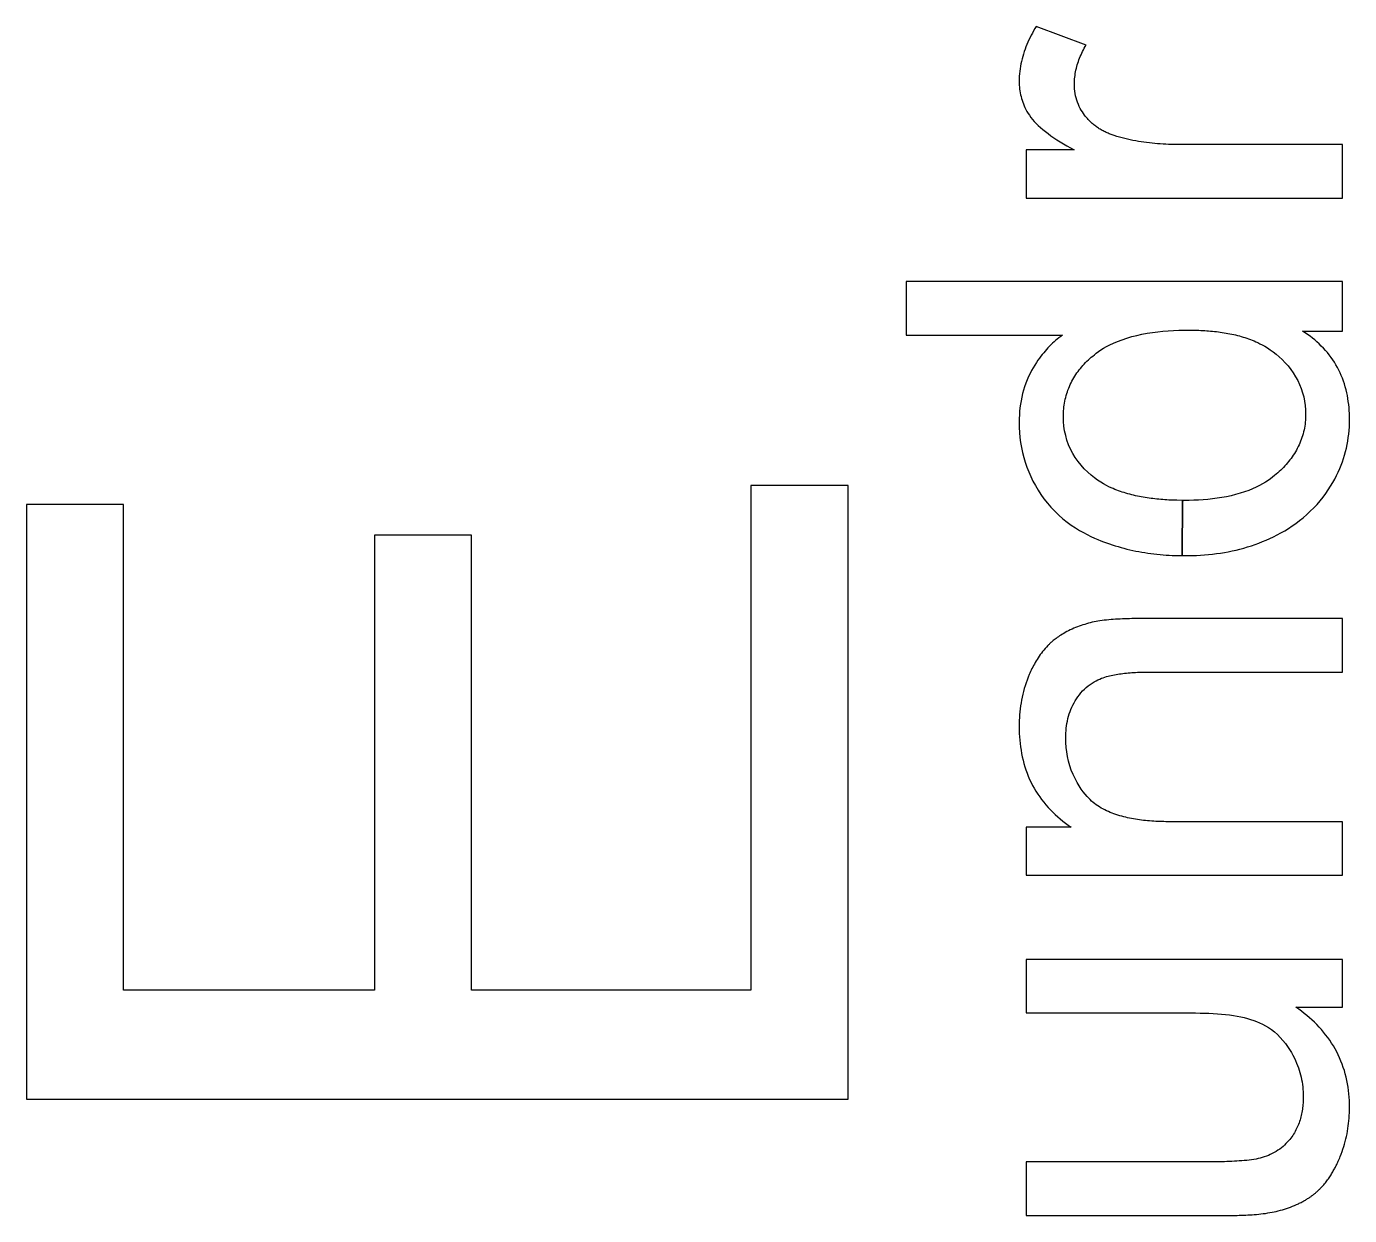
# Model space of a CAD drawing. Header units: millimetres. Extents: x 0 to 20, y 0 to 10.
# Drawn here: x 1.3832 to 1.7975, y 1.8402 to 2.2127 of the extents above; entities that cross this region are included whole.
import ezdxf

# ---------------------------------------------------------------- set-up
doc = ezdxf.new("R2010")
doc.units = ezdxf.units.MM
doc.header["$MEASUREMENT"] = 0
doc.layers.add('Metal Layer 1', color=52, linetype='Continuous')

msp = doc.modelspace()

# ---------------------------------------------------------------- linework, layer by layer
at = {"layer": 'Metal Layer 1'}
for points in [[(1.71125, 2.17402), (1.69624, 2.17402), (1.69624, 2.15892), (1.79533, 2.15892), (1.79533, 2.17569), (1.74344, 2.17569), (1.74258, 2.1757), (1.74171, 2.17571), (1.74085, 2.17573), (1.73999, 2.17577), (1.73912, 2.17581), (1.73826, 2.17587), (1.7374, 2.17593), (1.73654, 2.176), (1.73568, 2.17609), (1.73482, 2.17619), (1.73396, 2.17629), (1.7331, 2.17641), (1.73225, 2.17654), (1.7314, 2.17669), (1.73055, 2.17684), (1.7297, 2.177), (1.72886, 2.17718), (1.72802, 2.17737), (1.72718, 2.17757), (1.72634, 2.17779), (1.72551, 2.17801), (1.72468, 2.17825), (1.72385, 2.17851), (1.72353, 2.17861), (1.7232, 2.17873), (1.72287, 2.17884), (1.72255, 2.17897), (1.72223, 2.17909), (1.72191, 2.17923), (1.7216, 2.17936), (1.72128, 2.17951), (1.72097, 2.17965), (1.72066, 2.17981), (1.72036, 2.17997), (1.72005, 2.18013), (1.71975, 2.1803), (1.71945, 2.18048), (1.71916, 2.18066), (1.71887, 2.18084), (1.71858, 2.18103), (1.7183, 2.18123), (1.71802, 2.18143), (1.71775, 2.18164), (1.71748, 2.18185), (1.71721, 2.18207), (1.71695, 2.18229), (1.7167, 2.18252), (1.71644, 2.18276), (1.7162, 2.18299), (1.71595, 2.18324), (1.7157, 2.1835), (1.71543, 2.1838), (1.71513, 2.18414), (1.71482, 2.18452), (1.7145, 2.18494), (1.71418, 2.18539), (1.71385, 2.18589), (1.71352, 2.18642), (1.7132, 2.18699), (1.71289, 2.1876), (1.7126, 2.18825), (1.71233, 2.18892), (1.71209, 2.1896), (1.71189, 2.19029), (1.71172, 2.19098), (1.71159, 2.19169), (1.71148, 2.19239), (1.71141, 2.19311), (1.71136, 2.19383), (1.71135, 2.19455), (1.71136, 2.19512), (1.71138, 2.19568), (1.71142, 2.19624), (1.71147, 2.1968), (1.71154, 2.19736), (1.71162, 2.19791), (1.71172, 2.19847), (1.71183, 2.19902), (1.71196, 2.19957), (1.7121, 2.20011), (1.71225, 2.20066), (1.71242, 2.2012), (1.7126, 2.20173), (1.71279, 2.20227), (1.71299, 2.20279), (1.7132, 2.20332), (1.71343, 2.20384), (1.71367, 2.20435), (1.71391, 2.20486), (1.71417, 2.20536), (1.71444, 2.20586), (1.71471, 2.20636), (1.715, 2.20685), (1.69937, 2.21268), (1.69896, 2.212), (1.69857, 2.21131), (1.69818, 2.21061), (1.69781, 2.20991), (1.69746, 2.2092), (1.69712, 2.20848), (1.69679, 2.20775), (1.69648, 2.20702), (1.69618, 2.20629), (1.6959, 2.20554), (1.69564, 2.20479), (1.69539, 2.20404), (1.69517, 2.20328), (1.69496, 2.20251), (1.69477, 2.20175), (1.69461, 2.20097), (1.69446, 2.2002), (1.69434, 2.19942), (1.69424, 2.19864), (1.69416, 2.19786), (1.6941, 2.19707), (1.69407, 2.19628), (1.69405, 2.19549), (1.69406, 2.19488), (1.69409, 2.19427), (1.69413, 2.19367), (1.6942, 2.19307), (1.69428, 2.19248), (1.69438, 2.19188), (1.6945, 2.19129), (1.69464, 2.19071), (1.69479, 2.19013), (1.69497, 2.18955), (1.69517, 2.18898), (1.69538, 2.18841), (1.69562, 2.18783), (1.69588, 2.18725), (1.69617, 2.18666), (1.69649, 2.18606), (1.69685, 2.18545), (1.69725, 2.18484), (1.6977, 2.18421), (1.69819, 2.18358), (1.69875, 2.18295), (1.69935, 2.1823), (1.70001, 2.18166), (1.70072, 2.18102), (1.70147, 2.18038), (1.70227, 2.17974), (1.70312, 2.1791), (1.704, 2.17846), (1.70493, 2.17782), (1.7059, 2.17718), (1.7069, 2.17655), (1.70794, 2.17591), (1.70901, 2.17528), (1.71011, 2.17465)], [(1.38316, 2.06296), (1.38316, 1.87667), (1.64045, 1.87667), (1.64045, 2.06884), (1.61005, 2.06884), (1.61005, 1.91079), (1.52259, 1.91079), (1.52259, 2.05335), (1.4922, 2.05335), (1.4922, 1.91079), (1.41356, 1.91079), (1.41356, 2.06296)], [(1.69405, 1.99335), (1.69407, 1.99229), (1.6941, 1.99123), (1.69416, 1.99017), (1.69424, 1.98911), (1.69434, 1.98805), (1.69448, 1.987), (1.69463, 1.98595), (1.69482, 1.9849), (1.69503, 1.98386), (1.69528, 1.98283), (1.69555, 1.9818), (1.69585, 1.98078), (1.69618, 1.97977), (1.69654, 1.97878), (1.69692, 1.9778), (1.69734, 1.97683), (1.69779, 1.97588), (1.69827, 1.97494), (1.69877, 1.97402), (1.69931, 1.97311), (1.69988, 1.97221), (1.70048, 1.97133), (1.7011, 1.97048), (1.70175, 1.96964), (1.70242, 1.96883), (1.70312, 1.96804), (1.70384, 1.96728), (1.70458, 1.96653), (1.70534, 1.96581), (1.70612, 1.9651), (1.70692, 1.96442), (1.70774, 1.96376), (1.70858, 1.96312), (1.70943, 1.96249), (1.71031, 1.96189), (1.69624, 1.96189), (1.69624, 1.94678), (1.79533, 1.94678), (1.79533, 1.96356), (1.74125, 1.96356), (1.74063, 1.96356), (1.74, 1.96356), (1.73937, 1.96358), (1.73873, 1.96359), (1.7381, 1.96361), (1.73746, 1.96364), (1.73682, 1.96367), (1.73618, 1.96371), (1.73555, 1.96375), (1.73491, 1.9638), (1.73427, 1.96386), (1.73364, 1.96392), (1.73301, 1.96399), (1.73238, 1.96406), (1.73175, 1.96414), (1.73112, 1.96423), (1.7305, 1.96433), (1.72988, 1.96443), (1.72926, 1.96454), (1.72864, 1.96467), (1.72803, 1.9648), (1.72741, 1.96494), (1.72679, 1.96509), (1.72617, 1.96525), (1.72556, 1.96543), (1.72495, 1.96561), (1.72435, 1.96581), (1.72375, 1.96602), (1.72315, 1.96624), (1.72257, 1.96647), (1.72199, 1.96672), (1.72142, 1.96698), (1.72085, 1.96726), (1.7203, 1.96755), (1.71975, 1.96785), (1.71922, 1.96818), (1.7187, 1.96851), (1.71818, 1.96887), (1.71768, 1.96924), (1.7172, 1.96963), (1.71673, 1.97004), (1.71627, 1.97047), (1.71582, 1.97092), (1.71532, 1.97148), (1.71475, 1.97214), (1.71414, 1.97291), (1.7135, 1.97379), (1.71285, 1.97477), (1.71219, 1.97586), (1.71156, 1.97705), (1.71095, 1.97834), (1.71039, 1.97971), (1.70991, 1.98111), (1.70951, 1.98252), (1.70919, 1.98395), (1.70895, 1.9854), (1.70878, 1.98686), (1.70867, 1.98833), (1.70864, 1.98981), (1.70865, 1.99058), (1.70868, 1.99134), (1.70873, 1.9921), (1.7088, 1.99286), (1.7089, 1.99361), (1.70902, 1.99437), (1.70916, 1.99511), (1.70933, 1.99586), (1.70952, 1.9966), (1.70974, 1.99732), (1.70999, 1.99804), (1.71026, 1.99875), (1.71056, 1.99944), (1.71088, 2.00012), (1.71124, 2.0008), (1.71162, 2.00146), (1.71202, 2.0021), (1.71246, 2.00273), (1.71292, 2.00335), (1.7134, 2.00394), (1.71392, 2.00452), (1.71447, 2.00507), (1.71504, 2.0056), (1.71565, 2.00611), (1.71627, 2.00657), (1.71689, 2.00699), (1.71751, 2.00737), (1.71812, 2.0077), (1.71871, 2.008), (1.71929, 2.00826), (1.71986, 2.00849), (1.7204, 2.00868), (1.72092, 2.00886), (1.72141, 2.009), (1.72188, 2.00914), (1.72236, 2.00926), (1.72286, 2.00937), (1.72336, 2.00948), (1.72387, 2.00958), (1.72439, 2.00968), (1.72491, 2.00977), (1.72545, 2.00985), (1.72599, 2.00992), (1.72654, 2.00999), (1.72709, 2.01006), (1.72765, 2.01012), (1.72821, 2.01017), (1.72877, 2.01022), (1.72934, 2.01026), (1.72992, 2.0103), (1.73049, 2.01033), (1.73107, 2.01036), (1.73164, 2.01038), (1.73222, 2.0104), (1.7328, 2.01042), (1.73338, 2.01043), (1.73396, 2.01044), (1.73453, 2.01044), (1.73511, 2.01044), (1.79533, 2.01044), (1.79533, 2.02722), (1.73448, 2.02722), (1.73377, 2.02722), (1.73305, 2.02721), (1.73232, 2.02721), (1.73159, 2.0272), (1.73085, 2.02719), (1.7301, 2.02718), (1.72936, 2.02717), (1.72861, 2.02715), (1.72787, 2.02713), (1.72713, 2.0271), (1.72639, 2.02707), (1.72567, 2.02704), (1.72495, 2.027), (1.72425, 2.02696), (1.72353, 2.02692), (1.72282, 2.02687), (1.7221, 2.02681), (1.72139, 2.02674), (1.7207, 2.02667), (1.72002, 2.02658), (1.71936, 2.02649), (1.71872, 2.02639), (1.71812, 2.02628), (1.71753, 2.02615), (1.71693, 2.02602), (1.71634, 2.02588), (1.71576, 2.02572), (1.71517, 2.02556), (1.71459, 2.02539), (1.71401, 2.02521), (1.71344, 2.02501), (1.71286, 2.02481), (1.7123, 2.0246), (1.71173, 2.02437), (1.71117, 2.02414), (1.71062, 2.02389), (1.71007, 2.02364), (1.70952, 2.02337), (1.709, 2.0231), (1.70851, 2.02283), (1.70803, 2.02256), (1.70758, 2.02229), (1.70714, 2.02203), (1.70673, 2.02176), (1.70634, 2.0215), (1.70598, 2.02124), (1.70563, 2.02099), (1.7053, 2.02074), (1.70499, 2.02051), (1.70471, 2.02028), (1.70444, 2.02006), (1.7042, 2.01985), (1.70397, 2.01965), (1.70376, 2.01946), (1.70358, 2.01928), (1.70341, 2.01912), (1.70326, 2.01898), (1.70313, 2.01885), (1.70302, 2.01873), (1.70258, 2.01828), (1.70217, 2.01781), (1.70177, 2.01734), (1.70138, 2.01687), (1.70101, 2.01638), (1.70065, 2.0159), (1.70031, 2.01541), (1.69998, 2.01492), (1.69967, 2.01442), (1.69937, 2.01393), (1.69908, 2.01344), (1.69881, 2.01295), (1.69855, 2.01247), (1.6983, 2.01198), (1.69806, 2.01151), (1.69783, 2.01104), (1.69762, 2.01058), (1.69742, 2.01012), (1.69722, 2.00968), (1.69687, 2.00881), (1.69653, 2.00793), (1.69622, 2.00705), (1.69593, 2.00617), (1.69566, 2.00528), (1.69542, 2.00439), (1.6952, 2.00349), (1.69499, 2.00259), (1.69481, 2.00168), (1.69465, 2.00077), (1.69451, 1.99985), (1.69438, 1.99894), (1.69428, 1.99801), (1.6942, 1.99709), (1.69414, 1.99616), (1.69409, 1.99523), (1.69406, 1.99429)], [(1.78303, 1.87739), (1.78303, 1.8769), (1.78302, 1.87641), (1.783, 1.87592), (1.78297, 1.87543), (1.78293, 1.87494), (1.78289, 1.87445), (1.78283, 1.87397), (1.78276, 1.87348), (1.78269, 1.873), (1.7826, 1.87251), (1.78251, 1.87203), (1.7824, 1.87155), (1.78228, 1.87108), (1.78215, 1.87061), (1.78202, 1.87014), (1.78187, 1.86967), (1.7817, 1.86922), (1.78153, 1.86876), (1.78135, 1.86831), (1.78115, 1.86787), (1.78095, 1.86743), (1.78073, 1.867), (1.7805, 1.86657), (1.78025, 1.86614), (1.78, 1.86573), (1.77973, 1.86531), (1.77943, 1.86488), (1.77912, 1.86445), (1.77878, 1.86402), (1.77841, 1.86358), (1.77802, 1.86314), (1.7776, 1.86271), (1.77715, 1.86228), (1.77668, 1.86185), (1.77617, 1.86143), (1.77564, 1.86103), (1.77508, 1.86064), (1.7745, 1.86027), (1.77392, 1.85993), (1.77332, 1.85961), (1.77271, 1.85932), (1.7721, 1.85904), (1.77147, 1.8588), (1.77083, 1.85857), (1.77018, 1.85836), (1.76953, 1.85817), (1.76886, 1.85801), (1.76823, 1.85788), (1.76756, 1.85776), (1.76684, 1.85765), (1.7661, 1.85756), (1.76534, 1.85748), (1.76456, 1.8574), (1.76378, 1.85734), (1.763, 1.85728), (1.76223, 1.85723), (1.76147, 1.85719), (1.7607, 1.85715), (1.75991, 1.85712), (1.75911, 1.85709), (1.75831, 1.85706), (1.7575, 1.85704), (1.75669, 1.85702), (1.75588, 1.85701), (1.75507, 1.85699), (1.75427, 1.85698), (1.75347, 1.85698), (1.75269, 1.85697), (1.75191, 1.85697), (1.75115, 1.85697), (1.69624, 1.85697), (1.69624, 1.84019), (1.75761, 1.84019), (1.75827, 1.84019), (1.75893, 1.8402), (1.7596, 1.8402), (1.76027, 1.84021), (1.76095, 1.84022), (1.76163, 1.84023), (1.76231, 1.84025), (1.76299, 1.84027), (1.76367, 1.84029), (1.76435, 1.84032), (1.76503, 1.84035), (1.76569, 1.84038), (1.76636, 1.84042), (1.76701, 1.84046), (1.76768, 1.84051), (1.76837, 1.84057), (1.76907, 1.84063), (1.76978, 1.8407), (1.7705, 1.84079), (1.7712, 1.84088), (1.7719, 1.84099), (1.77258, 1.8411), (1.77324, 1.84123), (1.7739, 1.84137), (1.77455, 1.84151), (1.7752, 1.84167), (1.77585, 1.84184), (1.77649, 1.84201), (1.77713, 1.8422), (1.77777, 1.84241), (1.7784, 1.84262), (1.77903, 1.84285), (1.77965, 1.84309), (1.78027, 1.84334), (1.78088, 1.8436), (1.78149, 1.84388), (1.78179, 1.84403), (1.78208, 1.84417), (1.78236, 1.84432), (1.78264, 1.84446), (1.78291, 1.84461), (1.78318, 1.84475), (1.78344, 1.8449), (1.78369, 1.84505), (1.78393, 1.84519), (1.78417, 1.84534), (1.7844, 1.84548), (1.78462, 1.84563), (1.78484, 1.84577), (1.78505, 1.84591), (1.78526, 1.84605), (1.78546, 1.84619), (1.78565, 1.84633), (1.78584, 1.84647), (1.78602, 1.8466), (1.78619, 1.84674), (1.78636, 1.84687), (1.78652, 1.847), (1.78668, 1.84712), (1.78683, 1.84725), (1.78697, 1.84737), (1.78711, 1.84749), (1.78725, 1.8476), (1.78737, 1.84772), (1.78749, 1.84783), (1.78761, 1.84793), (1.78772, 1.84803), (1.78783, 1.84813), (1.78792, 1.84823), (1.78802, 1.84832), (1.78811, 1.84841), (1.78819, 1.84849), (1.78834, 1.84864), (1.78863, 1.84894), (1.78891, 1.84924), (1.78918, 1.84955), (1.78944, 1.84985), (1.7897, 1.85016), (1.78995, 1.85047), (1.79019, 1.85078), (1.79043, 1.8511), (1.79066, 1.85141), (1.79088, 1.85172), (1.7911, 1.85204), (1.79131, 1.85235), (1.79152, 1.85266), (1.79172, 1.85297), (1.79191, 1.85328), (1.79209, 1.85359), (1.79227, 1.85389), (1.79244, 1.8542), (1.79261, 1.85449), (1.79277, 1.85479), (1.79293, 1.85508), (1.79308, 1.85536), (1.79322, 1.85564), (1.79336, 1.85592), (1.79349, 1.85619), (1.79362, 1.85645), (1.79374, 1.85671), (1.79385, 1.85696), (1.79396, 1.8572), (1.79407, 1.85743), (1.79417, 1.85766), (1.79426, 1.85788), (1.79435, 1.85809), (1.79444, 1.85829), (1.7946, 1.85867), (1.7949, 1.85945), (1.79519, 1.86023), (1.79546, 1.86102), (1.79572, 1.86181), (1.79595, 1.8626), (1.79617, 1.8634), (1.79637, 1.8642), (1.79656, 1.865), (1.79673, 1.86581), (1.79688, 1.86662), (1.79702, 1.86743), (1.79713, 1.86825), (1.79724, 1.86907), (1.79732, 1.86989), (1.79739, 1.87072), (1.79745, 1.87155), (1.79749, 1.87238), (1.79751, 1.87322), (1.79752, 1.87405), (1.79751, 1.87512), (1.79747, 1.87619), (1.7974, 1.87725), (1.79731, 1.87831), (1.7972, 1.87936), (1.79705, 1.88042), (1.79688, 1.88146), (1.79668, 1.88251), (1.79644, 1.88354), (1.79618, 1.88458), (1.79589, 1.8856), (1.79556, 1.88661), (1.79521, 1.88761), (1.79482, 1.8886), (1.79441, 1.88957), (1.79397, 1.89053), (1.79349, 1.89147), (1.79299, 1.8924), (1.79246, 1.89332), (1.79189, 1.89422), (1.7913, 1.89511), (1.79068, 1.89598), (1.79004, 1.89682), (1.78938, 1.89764), (1.78869, 1.89845), (1.78798, 1.89923), (1.78725, 1.89999), (1.7865, 1.90074), (1.78573, 1.90146), (1.78494, 1.90216), (1.78414, 1.90285), (1.78331, 1.90352), (1.78247, 1.90417), (1.78161, 1.9048), (1.78074, 1.90542), (1.79533, 1.90542), (1.79533, 1.92042), (1.69624, 1.92042), (1.69624, 1.90365), (1.74928, 1.90365), (1.75071, 1.90364), (1.75211, 1.90361), (1.75349, 1.90356), (1.75485, 1.9035), (1.75617, 1.90341), (1.75746, 1.9033), (1.75872, 1.90318), (1.75995, 1.90303), (1.76115, 1.90286), (1.7623, 1.90266), (1.76343, 1.90244), (1.76451, 1.9022), (1.76555, 1.90193), (1.76655, 1.90164), (1.76751, 1.90132), (1.76843, 1.90098), (1.76932, 1.90059), (1.77024, 1.90015), (1.77117, 1.89965), (1.77211, 1.89907), (1.77305, 1.89843), (1.77399, 1.8977), (1.77492, 1.89689), (1.77583, 1.89599), (1.77667, 1.89506), (1.77744, 1.89411), (1.77813, 1.89316), (1.77876, 1.89222), (1.77931, 1.89129), (1.7798, 1.89039), (1.78024, 1.88953), (1.78062, 1.88872), (1.78094, 1.88797), (1.78123, 1.88724), (1.7815, 1.88651), (1.78174, 1.88577), (1.78197, 1.88503), (1.78217, 1.88429), (1.78235, 1.88354), (1.78251, 1.88279), (1.78265, 1.88203), (1.78277, 1.88126), (1.78287, 1.8805), (1.78294, 1.87973), (1.78299, 1.87895), (1.78302, 1.87817)]]:
    msp.add_lwpolyline(points, close=True, dxfattribs=at)
msp.add_lwpolyline([(1.74523, 2.06421), (1.74514, 2.04692), (1.74584, 2.04691), (1.74709, 2.04692), (1.74834, 2.04695), (1.74959, 2.047), (1.75085, 2.04706), (1.7521, 2.04715), (1.75334, 2.04726), (1.75459, 2.04739), (1.75583, 2.04755), (1.75707, 2.04773), (1.75831, 2.04793), (1.75954, 2.04815), (1.76077, 2.0484), (1.76199, 2.04867), (1.7632, 2.04897), (1.7644, 2.04929), (1.7656, 2.04964), (1.76679, 2.05002), (1.76797, 2.05042), (1.76914, 2.05085), (1.7703, 2.0513), (1.77145, 2.05179), (1.7726, 2.0523), (1.77374, 2.05284), (1.77489, 2.05343), (1.77605, 2.05406), (1.77722, 2.05473), (1.77839, 2.05544), (1.77955, 2.05621), (1.78071, 2.05702), (1.78186, 2.05788), (1.783, 2.0588), (1.78412, 2.05977), (1.78523, 2.06079), (1.78631, 2.06187), (1.78734, 2.06298), (1.78831, 2.0641), (1.78922, 2.06524), (1.79006, 2.06637), (1.79085, 2.06751), (1.79158, 2.06865), (1.79226, 2.06978), (1.79289, 2.0709), (1.79346, 2.072), (1.79398, 2.07309), (1.79445, 2.07416), (1.79488, 2.07522), (1.79528, 2.07628), (1.79564, 2.07735), (1.79597, 2.07842), (1.79627, 2.0795), (1.79653, 2.08059), (1.79677, 2.08169), (1.79697, 2.08279), (1.79714, 2.0839), (1.79727, 2.08501), (1.79738, 2.08613), (1.79746, 2.08726), (1.7975, 2.08839), (1.79752, 2.08952), (1.79751, 2.09047), (1.79748, 2.09141), (1.79743, 2.09236), (1.79735, 2.0933), (1.79726, 2.09424), (1.79714, 2.09517), (1.797, 2.0961), (1.79683, 2.09703), (1.79664, 2.09796), (1.79642, 2.09887), (1.79618, 2.09979), (1.79591, 2.10069), (1.79561, 2.10158), (1.79528, 2.10246), (1.79493, 2.10333), (1.79456, 2.10418), (1.79415, 2.10502), (1.79372, 2.10585), (1.79326, 2.10667), (1.79278, 2.10747), (1.79226, 2.10826), (1.79172, 2.10903), (1.79115, 2.10978), (1.79057, 2.11051), (1.78996, 2.11122), (1.78933, 2.11191), (1.78868, 2.11258), (1.78801, 2.11323), (1.78732, 2.11386), (1.78661, 2.11447), (1.78589, 2.11506), (1.78515, 2.11563), (1.78439, 2.11619), (1.78362, 2.11672), (1.78283, 2.11724), (1.79533, 2.11724), (1.79533, 2.13276), (1.65863, 2.13276), (1.65863, 2.11599), (1.7076, 2.11599), (1.70706, 2.11559), (1.70652, 2.11517), (1.706, 2.11475), (1.70548, 2.11432), (1.70498, 2.11387), (1.70449, 2.11342), (1.704, 2.11296), (1.70353, 2.11248), (1.70306, 2.112), (1.70261, 2.1115), (1.70216, 2.111), (1.70173, 2.11048), (1.7013, 2.10996), (1.70087, 2.10941), (1.70041, 2.1088), (1.69994, 2.10813), (1.69945, 2.1074), (1.69895, 2.10662), (1.69844, 2.10579), (1.69795, 2.1049), (1.69746, 2.10397), (1.69698, 2.10298), (1.69653, 2.10195), (1.69612, 2.1009), (1.69574, 2.09982), (1.69541, 2.09874), (1.69511, 2.09766), (1.69486, 2.09656), (1.69464, 2.09545), (1.69446, 2.09434), (1.69431, 2.09322), (1.6942, 2.0921), (1.69412, 2.09097), (1.69407, 2.08983), (1.69405, 2.08869), (1.69408, 2.0871), (1.69417, 2.08551), (1.69431, 2.08392), (1.69451, 2.08234), (1.69478, 2.08077), (1.6951, 2.07921), (1.69549, 2.07767), (1.69594, 2.07615), (1.69646, 2.07464), (1.69703, 2.07316), (1.69767, 2.0717), (1.69837, 2.07026), (1.69913, 2.06883), (1.69996, 2.06743), (1.70086, 2.06604), (1.70183, 2.06469), (1.70288, 2.06336), (1.704, 2.06206), (1.7052, 2.0608), (1.70647, 2.05959), (1.70777, 2.05846), (1.70907, 2.05742), (1.71037, 2.05648), (1.71166, 2.05562), (1.71293, 2.05483), (1.71417, 2.05413), (1.71537, 2.0535), (1.71652, 2.05293), (1.71762, 2.05243), (1.71864, 2.05199), (1.71959, 2.0516), (1.72049, 2.05125), (1.7214, 2.05092), (1.7223, 2.0506), (1.72321, 2.0503), (1.72413, 2.05001), (1.72504, 2.04973), (1.72596, 2.04947), (1.72688, 2.04922), (1.72781, 2.04899), (1.72874, 2.04876), (1.72967, 2.04856), (1.7306, 2.04836), (1.73154, 2.04818), (1.73248, 2.04801), (1.73342, 2.04786), (1.73437, 2.04771), (1.73531, 2.04758), (1.73626, 2.04746), (1.73721, 2.04735), (1.73816, 2.04726), (1.73912, 2.04718), (1.74007, 2.0471), (1.74103, 2.04704), (1.74199, 2.047), (1.74295, 2.04696), (1.74391, 2.04693), (1.74514, 2.04692), (1.74523, 2.06421), (1.74338, 2.06424), (1.74276, 2.06425), (1.74214, 2.06428), (1.74152, 2.0643), (1.7409, 2.06433), (1.74028, 2.06437), (1.73966, 2.06441), (1.73904, 2.06446), (1.73843, 2.06451), (1.73781, 2.06456), (1.73719, 2.06462), (1.73657, 2.06469), (1.73596, 2.06476), (1.73535, 2.06484), (1.73474, 2.06492), (1.73413, 2.06501), (1.73352, 2.06511), (1.73292, 2.06521), (1.73231, 2.06532), (1.73171, 2.06543), (1.73111, 2.06555), (1.7305, 2.06568), (1.7299, 2.06582), (1.7293, 2.06597), (1.7287, 2.06612), (1.7281, 2.06628), (1.72751, 2.06646), (1.72692, 2.06664), (1.72633, 2.06682), (1.72575, 2.06702), (1.72517, 2.06723), (1.72459, 2.06745), (1.72402, 2.06767), (1.72345, 2.06791), (1.72285, 2.06818), (1.72215, 2.06851), (1.72137, 2.06891), (1.72051, 2.06938), (1.71959, 2.06994), (1.71862, 2.07058), (1.71761, 2.07131), (1.71657, 2.07214), (1.71552, 2.07308), (1.71446, 2.07412), (1.71344, 2.07524), (1.7125, 2.07642), (1.71164, 2.07764), (1.71085, 2.07892), (1.71015, 2.08025), (1.70954, 2.08164), (1.70903, 2.08306), (1.70862, 2.0845), (1.7083, 2.08597), (1.70808, 2.08745), (1.70795, 2.08895), (1.70791, 2.09046), (1.70792, 2.09107), (1.70794, 2.09168), (1.70797, 2.09228), (1.70802, 2.09289), (1.70809, 2.09349), (1.70816, 2.09409), (1.70826, 2.09469), (1.70837, 2.09529), (1.70849, 2.09589), (1.70863, 2.09648), (1.70879, 2.09707), (1.70896, 2.09765), (1.70914, 2.09822), (1.70934, 2.09879), (1.70956, 2.09936), (1.70979, 2.09992), (1.71004, 2.10047), (1.7103, 2.10102), (1.71058, 2.10156), (1.71087, 2.10209), (1.71117, 2.10262), (1.71149, 2.10313), (1.71182, 2.10364), (1.71216, 2.10413), (1.71251, 2.10462), (1.71287, 2.1051), (1.71325, 2.10557), (1.71364, 2.10603), (1.71403, 2.10649), (1.71444, 2.10693), (1.71486, 2.10737), (1.71528, 2.1078), (1.71572, 2.10822), (1.71616, 2.10863), (1.71662, 2.10904), (1.71708, 2.10943), (1.7176, 2.10986), (1.7182, 2.11033), (1.71888, 2.11082), (1.71964, 2.11134), (1.72049, 2.11187), (1.72144, 2.11241), (1.72248, 2.11296), (1.72364, 2.11351), (1.7249, 2.11404), (1.72628, 2.11456), (1.72777, 2.11506), (1.72933, 2.11551), (1.73091, 2.1159), (1.73252, 2.11625), (1.73414, 2.11655), (1.73579, 2.11681), (1.73744, 2.11702), (1.73909, 2.11719), (1.74075, 2.11733), (1.7424, 2.11743), (1.74405, 2.1175), (1.74568, 2.11754), (1.7473, 2.11755), (1.7479, 2.11755), (1.74851, 2.11754), (1.74912, 2.11753), (1.74973, 2.11752), (1.75034, 2.1175), (1.75095, 2.11747), (1.75157, 2.11744), (1.75218, 2.11741), (1.75279, 2.11737), (1.7534, 2.11732), (1.75401, 2.11727), (1.75462, 2.11721), (1.75523, 2.11715), (1.75584, 2.11708), (1.75644, 2.11701), (1.75705, 2.11693), (1.75765, 2.11684), (1.75825, 2.11674), (1.75885, 2.11664), (1.75945, 2.11654), (1.76005, 2.11642), (1.76064, 2.1163), (1.76124, 2.11617), (1.76183, 2.11603), (1.76242, 2.11588), (1.76301, 2.11573), (1.7636, 2.11556), (1.76418, 2.11539), (1.76477, 2.11521), (1.76534, 2.11502), (1.76592, 2.11482), (1.76649, 2.11461), (1.76706, 2.11439), (1.76762, 2.11416), (1.76818, 2.11392), (1.76878, 2.11364), (1.76946, 2.11331), (1.77019, 2.11293), (1.77098, 2.11249), (1.77181, 2.11198), (1.77268, 2.11141), (1.77358, 2.11076), (1.7745, 2.11003), (1.77544, 2.10923), (1.7764, 2.10833), (1.77735, 2.10735), (1.77826, 2.10632), (1.77911, 2.10524), (1.7799, 2.10413), (1.78063, 2.10297), (1.78129, 2.10177), (1.78188, 2.10052), (1.78239, 2.09924), (1.78282, 2.09794), (1.78316, 2.09662), (1.78343, 2.09529), (1.78362, 2.09394), (1.78373, 2.09257), (1.78376, 2.09119), (1.78376, 2.09057), (1.78373, 2.08996), (1.7837, 2.08934), (1.78364, 2.08873), (1.78357, 2.08811), (1.78348, 2.0875), (1.78338, 2.08689), (1.78326, 2.08629), (1.78312, 2.08568), (1.78297, 2.08508), (1.7828, 2.08449), (1.78261, 2.0839), (1.78241, 2.08332), (1.78219, 2.08275), (1.78196, 2.08218), (1.78171, 2.08161), (1.78144, 2.08105), (1.78116, 2.0805), (1.78087, 2.07996), (1.78056, 2.07943), (1.78024, 2.0789), (1.77991, 2.07839), (1.77956, 2.07788), (1.7792, 2.07738), (1.77883, 2.07689), (1.77845, 2.07641), (1.77806, 2.07594), (1.77766, 2.07547), (1.77725, 2.07502), (1.77683, 2.07457), (1.77639, 2.07413), (1.77595, 2.0737), (1.77551, 2.07327), (1.77505, 2.07285), (1.77456, 2.07243), (1.77402, 2.07197), (1.77342, 2.07149), (1.77275, 2.07099), (1.77201, 2.07047), (1.7712, 2.06995), (1.77031, 2.06942), (1.76935, 2.06889), (1.7683, 2.06837), (1.76716, 2.06785), (1.76594, 2.06735), (1.76462, 2.06687), (1.76324, 2.06643), (1.76184, 2.06603), (1.76042, 2.06568), (1.75899, 2.06537), (1.75754, 2.06511), (1.75608, 2.06488), (1.75461, 2.06469), (1.75314, 2.06453), (1.75167, 2.06441), (1.7502, 2.06432), (1.74874, 2.06425), (1.74728, 2.06422), (1.74584, 2.06421), (1.74523, 2.06421), (1.74553, 2.06421)], dxfattribs=at)

doc.saveas('drawing.dxf')
